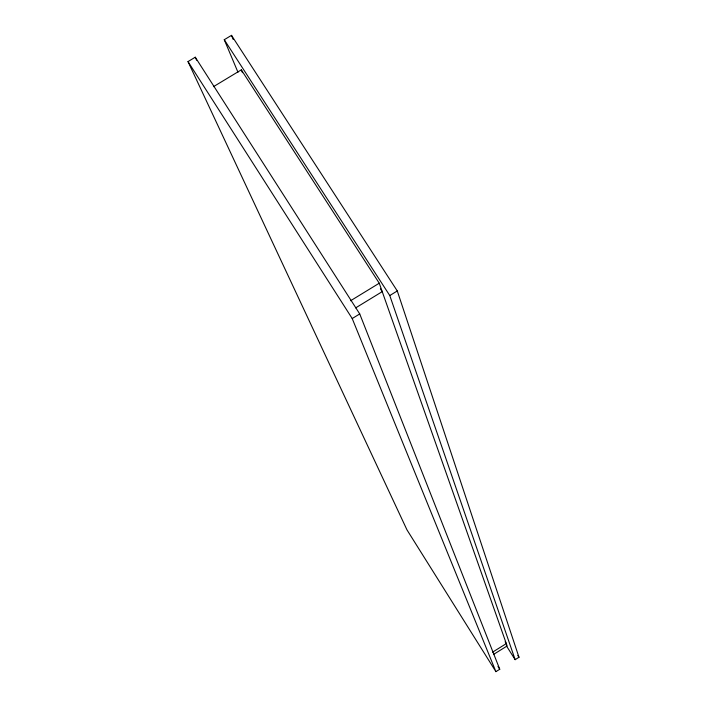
<?xml version="1.0" encoding="UTF-8"?>
<svg xmlns="http://www.w3.org/2000/svg" width="707" height="707" viewBox="0 0 707 707"><rect width="100%" height="100%" fill="white"/><g stroke="black" fill="none" stroke-linecap="round" stroke-linejoin="round"><path stroke-width="1.06" d="M492.585 652.146L506.309 643.609L505.134 641.744M493.495 654.452L507.14 645.959L379.261 283.215L241.299 69.852L213.47 86.669M495.899 671.65L499.752 669.255L359.73 313.935L195.265 57.214L188.009 61.589L406.958 529.843L495.899 671.65L352.21 318.539L188.009 61.589M506.327 645.703L515.147 659.666L518.991 657.271L397.281 290.957L231.498 35.35L224.26 39.716L237.985 72.291M350.557 300.758L379.261 283.215M355.683 307.872L382.231 291.637L380.428 288.854M352.21 318.539L359.73 313.935M515.147 659.666L389.778 295.553L397.281 290.957M224.26 39.716L389.778 295.553M517.816 655.407L518.991 657.271M497.993 666.454L499.752 669.255M195.265 57.214L196.643 60.219M241.299 69.852L242.483 72.697M231.498 35.35L233.177 39.433"/></g></svg>
